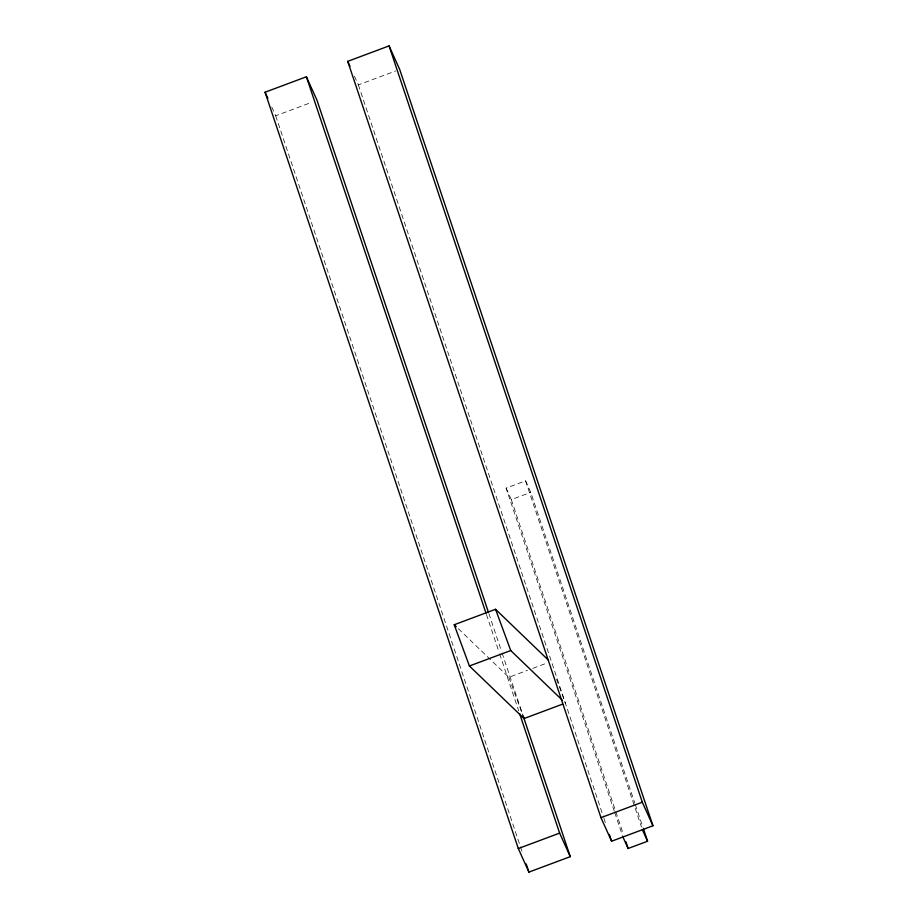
<?xml version="1.0" encoding="UTF-8"?>
<svg xmlns="http://www.w3.org/2000/svg" width="918" height="918" viewBox="0 0 918 918"><rect width="100%" height="100%" fill="white"/><g stroke="black" fill="none" stroke-linecap="round" stroke-linejoin="round"><path stroke-width="0.69" stroke-dasharray="4.59 3.44" d="M271.774 107.096L275.698 115.783L311.695 102.323M354.451 76.217L358.364 84.892L395.704 70.95M614.291 811.191L506.105 488.089L525.555 480.825L530.753 492.346L634.843 803.227M506.105 488.089L511.303 499.61L530.753 492.346M458.346 628.715L508.836 677.3L527.506 670.324M532.842 668.338L547.507 662.853M556.549 679.159L565.362 703.108M508.836 677.3L523.042 715.891M635.302 804.581L643.025 827.657M525.555 480.825L641.464 827.003M511.303 499.61L623.127 833.567M614.75 812.545L622.473 835.632M358.364 84.892L603.424 816.779M603.872 818.133L606.144 824.926M488.892 613.603L501.618 651.619M502.066 652.985L522.985 715.443M486.437 614.498L499.162 652.514M499.621 653.868L518.716 710.899M275.698 115.783L522.572 853.086"/><path stroke-width="1.38" d="M523.444 716.797L570.273 856.655L528.929 872.1L518.303 848.553L265.061 92.225L306.394 76.779L317.031 100.337L488.433 612.249M347.727 61.345L389.071 45.9L399.697 69.447L652.939 825.775L611.606 841.221L600.969 817.663L347.727 61.345L349.976 66.303M562.7 704.106L524.029 718.553L469.408 665.998L454.215 624.745L495.559 609.3L548.115 659.881M469.408 665.998L510.741 650.552L562.275 700.136M518.303 848.553L559.636 833.108L570.273 856.655M600.969 817.663L642.302 802.217L652.939 825.775M622.932 836.986L628.13 848.496L647.569 841.232L643.484 829.011M454.215 624.745L456.28 626.73M642.37 829.723L647.569 841.232M265.061 92.225L267.861 98.421M495.559 609.3L510.741 650.552M523.042 715.891L524.029 718.553M389.071 45.9L642.302 802.217M625.858 841.714L628.13 848.496M609.334 834.428L611.606 841.221M306.394 76.779L485.978 613.132M519.622 713.619L559.636 833.108M526.209 863.953L528.929 872.1"/></g></svg>
